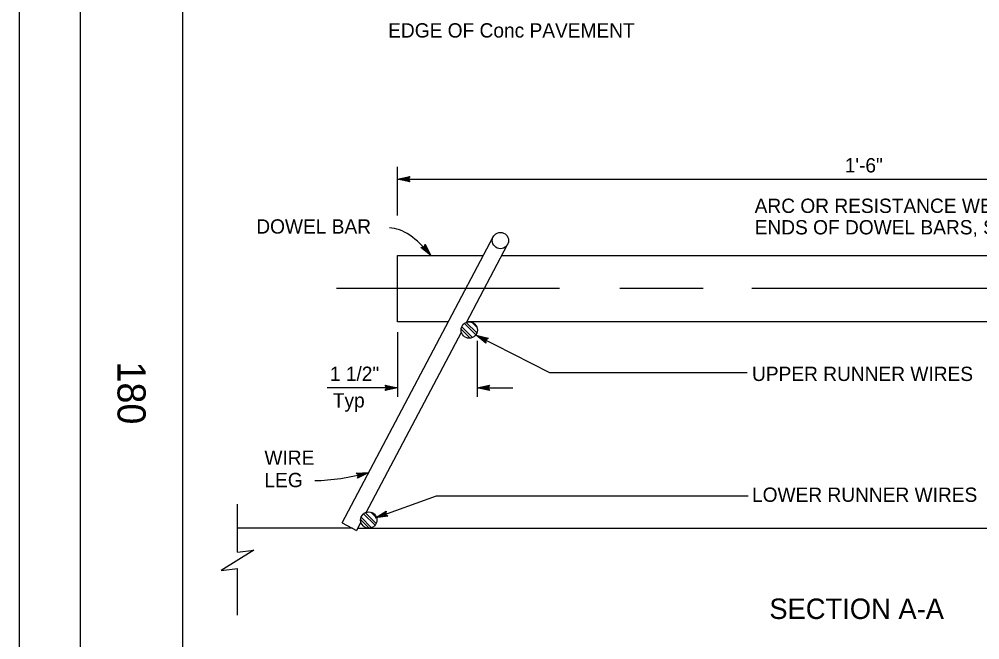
# Model space of a CAD drawing. Extents: x -893 to 867, y -474 to 712.
# Drawn here: x -893.5 to -423.4, y 1.4 to 305 of the extents above; entities that cross this region are included whole.
import ezdxf

# ---------------------------------------------------------------- set-up
doc = ezdxf.new("R2010")
doc.units = 0
for name, color, linetype in [('border_PLOTTING-ELEMENTS', 7, 'Continuous'), ('border_rw_22x34_Cut_Lines', 7, 'Continuous'), ('border_SHEET', 7, 'Continuous'), ('border_WITHIN-BORDER-anno', 7, 'Continuous'), ('rd_PAVEMENT', 7, 'Continuous'), ('rd_PAVEMENT-anno', 7, 'Continuous'), ('STR_Misc Steel A', 7, 'Continuous'), ('STR_Misc Steel B', 7, 'Continuous'), ('STR_Misc Steel C', 7, 'Continuous'), ('STR_Misc Steel E', 7, 'Continuous')]:
    doc.layers.add(name, color=color, linetype=linetype)

msp = doc.modelspace()

# ---------------------------------------------------------------- linework, layer by layer
at = {"layer": 'border_PLOTTING-ELEMENTS'}
for points in [[(-893.46, -474.04), (866.54, -474.04), (866.54, 711.96), (-893.46, 711.96)], [(-863.46, 668.96), (836.54, 668.96), (836.54, -431.04), (-863.46, -431.04)]]:
    msp.add_lwpolyline(points, close=True, dxfattribs=at)
at = {"layer": 'border_rw_22x34_Cut_Lines'}
msp.add_lwpolyline([(-863.46, 668.96), (836.54, 668.96), (836.54, -431.04), (-863.46, -431.04)], close=True, dxfattribs=at)
at = {"layer": 'border_SHEET'}
msp.add_line((-813.46, -406.05), (-813.46, 643.95), dxfattribs=at)
at = {"layer": 'rd_PAVEMENT'}
for p, q in [((-786.76, 67.76), (-786.76, 44.23)), ((-730.33, 56), (-786.76, 56)), ((-727.81, 56), (-219.92, 56)), ((-778.62, 45.25), (-794.62, 35.25)), ((-786.62, 44.25), (-778.62, 45.25)), ((-794.62, 35.25), (-786.62, 36.25)), ((-786.75, 36.23), (-786.75, 13.5))]:
    msp.add_line(p, q, dxfattribs=at)
at = {"layer": 'rd_PAVEMENT-anno'}
for p, q in [((-708.33, 209.07), (-708.33, 232.75)), ((-708.33, 226.75), (-702.33, 228.08)), ((-708.33, 226.75), (-239.39, 226.75)), ((-702.33, 225.41), (-708.33, 226.75)), ((-708.33, 226.75), (-708.33, 226.75)), ((-702.54, 225.77), (-706.95, 226.75)), ((-706.94, 226.76), (-702.56, 227.72)), ((-705.56, 226.75), (-702.74, 227.38)), ((-702.78, 226.13), (-705.56, 226.75)), ((-704.18, 226.75), (-702.97, 227.02)), ((-702.95, 226.48), (-704.18, 226.75)), ((-702.33, 228.08), (-703.13, 226.75)), ((-703.13, 226.75), (-702.33, 225.41)), ((-702.33, 228.08), (-702.33, 228.08)), ((-702.33, 225.41), (-702.33, 225.41)), ((-696.85, 193.37), (-695.32, 193.57)), ((-692.07, 189.51), (-696.85, 193.37)), ((-696.85, 193.37), (-696.85, 193.37)), ((-692.94, 190.6), (-696.43, 193.41)), ((-693.79, 191.67), (-696.05, 193.48)), ((-694.65, 192.75), (-695.62, 193.53)), ((-695.32, 193.57), (-694.77, 195.03)), ((-695.21, 193.88), (-694.65, 192.75)), ((-695.05, 194.23), (-693.79, 191.67)), ((-694.91, 194.64), (-692.93, 190.59)), ((-694.77, 195.03), (-694.77, 195.03)), ((-694.77, 195.03), (-692.07, 189.51)), ((-692.07, 189.51), (-692.07, 189.51)), ((-629.06, 173.23), (-738.19, 173.23)), ((-558.68, 173.23), (-599.58, 173.23)), ((-419.83, 173.23), (-534.9, 173.23)), ((-708.33, 151.86), (-708.33, 120.22)), ((-669.9, 150.52), (-633.93, 132.2)), ((-669.9, 150.52), (-669.9, 150.52)), ((-669.28, 147.63), (-669.28, 120.22)), ((-665.17, 146.6), (-665.17, 146.6)), ((-663.95, 148.98), (-663.95, 148.98)), ((-633.93, 132.2), (-537.2, 132.2)), ((-708.33, 124.7), (-742.78, 124.7)), ((-713.53, 124.7), (-714.33, 126.04)), ((-714.33, 126.04), (-714.33, 126.04)), ((-714.33, 126.04), (-708.33, 124.7)), ((-708.33, 124.7), (-714.33, 123.37)), ((-714.33, 123.37), (-713.53, 124.7)), ((-714.33, 123.37), (-714.33, 123.37)), ((-714.11, 125.69), (-709.71, 124.7)), ((-709.72, 124.7), (-714.09, 123.73)), ((-711.09, 124.7), (-713.92, 124.08)), ((-713.88, 125.33), (-711.09, 124.7)), ((-713.7, 124.98), (-712.47, 124.71)), ((-712.47, 124.71), (-713.68, 124.44)), ((-708.33, 124.7), (-708.33, 124.7)), ((-669.28, 124.7), (-663.28, 126.03)), ((-669.28, 124.7), (-651.95, 124.7)), ((-663.28, 123.36), (-669.28, 124.7)), ((-669.28, 124.7), (-669.28, 124.7)), ((-663.49, 123.72), (-667.9, 124.7)), ((-667.88, 124.71), (-663.51, 125.67)), ((-666.51, 124.7), (-663.69, 125.33)), ((-663.73, 124.08), (-666.51, 124.7)), ((-665.13, 124.7), (-663.92, 124.97)), ((-663.9, 124.42), (-665.13, 124.7)), ((-663.28, 126.03), (-664.08, 124.7)), ((-664.08, 124.7), (-663.28, 123.36)), ((-663.28, 126.03), (-663.28, 126.03)), ((-663.28, 123.36), (-663.28, 123.36)), ((-728.54, 83.01), (-722.4, 83.3)), ((-727.41, 81.93), (-728.54, 83.01)), ((-728.54, 83.01), (-728.54, 83.01)), ((-728.23, 82.72), (-723.73, 82.93)), ((-727.91, 82.44), (-725.06, 82.57)), ((-722.4, 83.3), (-727.83, 80.43)), ((-727.83, 80.43), (-727.41, 81.93)), ((-727.83, 80.43), (-727.83, 80.43)), ((-723.74, 82.93), (-727.7, 80.84)), ((-727.65, 82.15), (-726.4, 82.21)), ((-725.06, 82.57), (-727.62, 81.22)), ((-726.4, 82.21), (-727.49, 81.63)), ((-722.4, 83.3), (-722.4, 83.3)), ((-719.1, 61.1), (-689.29, 71.81)), ((-689.29, 71.81), (-536.78, 71.81)), ((-713.9, 64.38), (-713.9, 64.38)), ((-713, 61.87), (-713, 61.87)), ((-719.1, 61.1), (-719.1, 61.1))]:
    msp.add_line(p, q, dxfattribs=at)
for points in [[(-665.17, 146.6), (-669.9, 150.52), (-663.95, 148.98), (-664.3, 148.76), (-668.66, 149.89), (-665.19, 147.02), (-665.22, 147.43), (-667.44, 149.27), (-664.66, 148.55), (-665.01, 148.33), (-666.21, 148.64), (-665.25, 147.84), (-665.27, 148.16), (-663.95, 148.98), (-665.27, 148.16)], [(-713, 61.87), (-719.1, 61.1), (-713.9, 64.38), (-713.98, 63.97), (-717.79, 61.57), (-713.32, 62.13), (-713.64, 62.39), (-716.5, 62.03), (-714.06, 63.57), (-714.15, 63.16), (-715.2, 62.5), (-713.96, 62.65), (-714.21, 62.86), (-713.9, 64.38), (-714.21, 62.86)]]:
    msp.add_lwpolyline(points, close=True, dxfattribs=at)
for centre, major_axis, ratio, start_param, end_param in [((-696.05, 89.63), (19.03, -113.17), 0.341647, 2.591507, 3.069455), ((-719.26, 112.06), (56.49, 21.5), 0.43675, 4.00739, 4.492967)]:
    msp.add_ellipse(centre, major_axis=major_axis, ratio=ratio, start_param=start_param, end_param=end_param, dxfattribs=at)
at = {"layer": 'STR_Misc Steel A'}
for p, q in [((-708.33, 156.95), (-708.33, 189.51)), ((-708.33, 189.51), (-666.27, 189.51)), ((-657.26, 189.51), (-473.86, 189.51)), ((-473.86, 189.51), (-290.47, 189.51)), ((-683.48, 156.95), (-708.33, 156.95)), ((-473.86, 156.95), (-674.46, 156.95)), ((-273.26, 156.95), (-473.86, 156.95))]:
    msp.add_line(p, q, dxfattribs=at)
at = {"layer": 'STR_Misc Steel B'}
for p, q in [((-670.02, 150.6), (-675.6, 156.17)), ((-669.52, 151.53), (-674.67, 156.68)), ((-669.53, 154.43), (-671.77, 156.67)), ((-672.75, 149.01), (-677.19, 153.45)), ((-671.62, 149.32), (-676.88, 154.58))]:
    msp.add_line(p, q, dxfattribs=at)
msp.add_circle((-673.24, 152.96), 3.99, dxfattribs=at)
at = {"layer": 'STR_Misc Steel C'}
for p, q in [((-721.01, 56.24), (-726.12, 61.34)), ((-719.32, 57.42), (-724.93, 63.03)), ((-718.76, 58.3), (-724.05, 63.59)), ((-718.49, 60.91), (-721.44, 63.86)), ((-722.22, 56), (-726.35, 60.14))]:
    msp.add_line(p, q, dxfattribs=at)
msp.add_circle((-722.37, 59.98), 3.99, dxfattribs=at)
at = {"layer": 'STR_Misc Steel E'}
for p, q in [((-735.41, 58.68), (-661.46, 198.62)), ((-674.59, 156.71), (-654.45, 194.82)), ((-723.72, 63.73), (-677.09, 151.96)), ((-735.41, 58.68), (-728.36, 54.95)), ((-726.23, 58.98), (-728.36, 54.95))]:
    msp.add_line(p, q, dxfattribs=at)
msp.add_circle((-657.94, 196.75), 3.99, dxfattribs=at)

# ---------------------------------------------------------------- texts
at = {"layer": 'border_WITHIN-BORDER-anno'}
msp.add_text('180', height=13.779, rotation=270, dxfattribs=at).set_placement((-845.36, 137.55))
at = {"layer": 'rd_PAVEMENT-anno'}
for s, height, p in [('EDGE OF Conc PAVEMENT', 7, (-712.9, 296.08)), ('1\'-6"', 7, (-489.47, 230.07)), ('ARC OR RESISTANCE WELD ALTERNATE', 7, (-533.55, 210.26)), ('DOWEL BAR', 7, (-777.44, 200.15)), ('ENDS OF DOWEL BARS, SEE NOTE 4', 7, (-533.55, 199.76)), ('1 1/2"', 7, (-741.43, 128.05)), ('UPPER RUNNER WIRES', 7, (-534.84, 128.03)), ('Typ', 7, (-739.98, 115.05)), ('WIRE', 7, (-773.45, 87.02)), ('LEG', 7, (-773.45, 76.08)), ('LOWER RUNNER WIRES', 7, (-534.84, 68.9)), ('SECTION A-A', 10, (-526.35, 11.58))]:
    msp.add_text(s, height=height, dxfattribs=at).set_placement(p)

doc.saveas('drawing.dxf')
